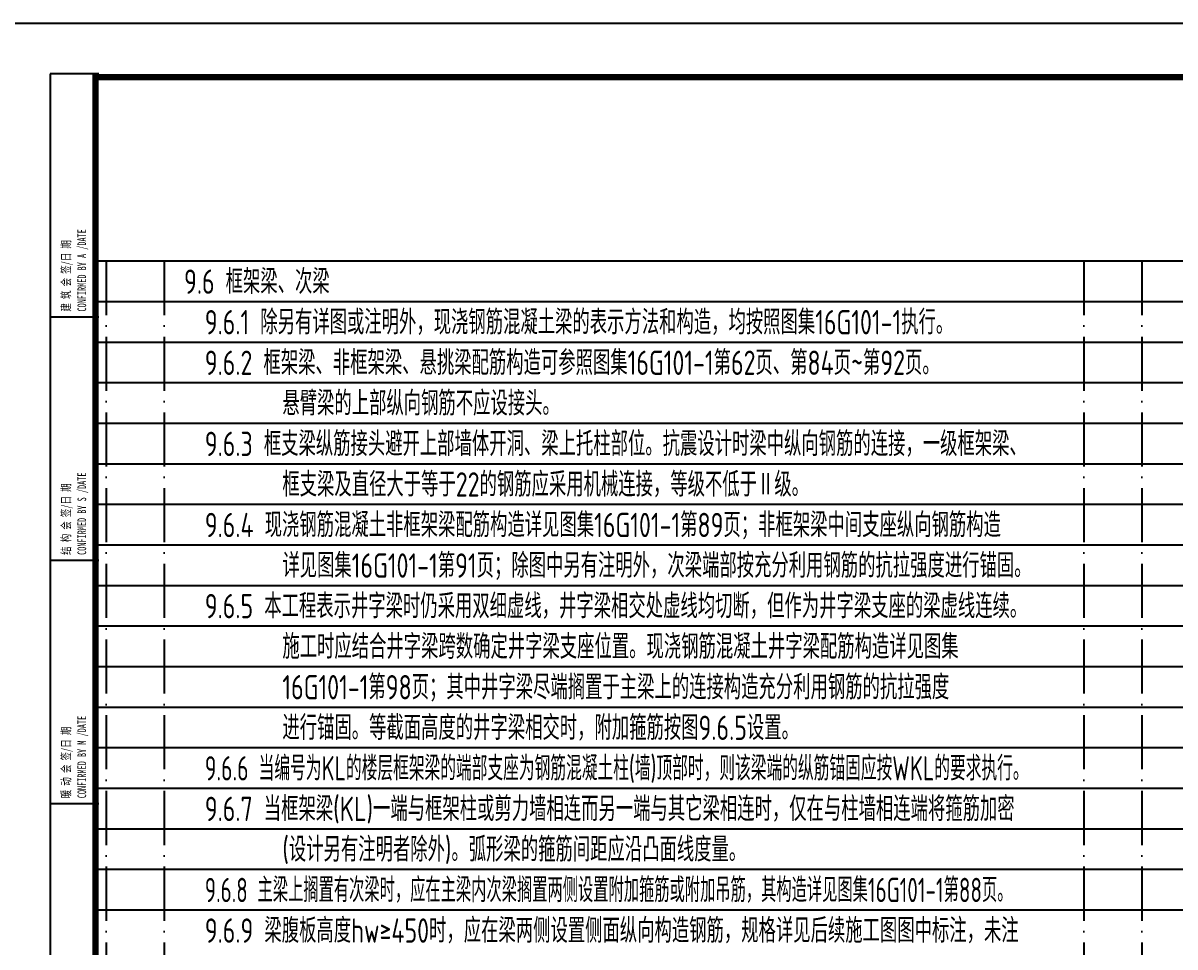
# Model space of a CAD drawing. Extents: x -1058961 to 23600, y -449123 to 2751847.
# Drawn here: x -654302 to -633003, y 29994 to 47080 of the extents above; entities that cross this region are included whole.
import ezdxf

# ---------------------------------------------------------------- set-up
doc = ezdxf.new("R2010")
doc.units = 0
doc.header["$LTSCALE"] = 1000
doc.linetypes.add('D1', pattern=[14, 10, -2, 0, -2])
doc.layers.get('DEFPOINTS').update_dxf_attribs({"linetype": 'CONTINUOUS'})
doc.layers.add('C-SHET-TTLB', color=11, linetype='CONTINUOUS')
doc.layers.add('S-1-TEXT', color=7, linetype='CONTINUOUS', lineweight=18)
doc.styles.add('SHEET-ECADI', font='simhei.ttf', dxfattribs={"width": 0.7})
doc.styles.add('TS', font='tssdeng.shx', dxfattribs={"width": 0.7, "bigfont": 'tssdchn.shx'})

# ---------------------------------------------------------------- blocks, each defined once
blk = doc.blocks.new('2014SHEET-L')
at = {"layer": 'C-SHET-TTLB'}
for p, q in [((0, -45), (-9, -45)), ((0, -90), (-9, -90)), ((0, -135), (-9, -135)), ((0, -180), (-9, -180)), ((0, -225), (-9, -225))]:
    blk.add_line(p, q, dxfattribs=at)
at = {"layer": 'C-SHET-TTLB', "style": 'SHEET-ECADI', "width": 0.7}
for s, p in [('CONFIRMED BY A /DATE', (-2.33, -43.96)), ('建 筑 会 签/日 期', (-5.24, -43.96)), ('CONFIRMED BY S /DATE', (-2.33, -88.96)), ('结 构 会 签/日 期', (-5.24, -88.96)), ('CONFIRMED BY M /DATE', (-2.33, -133.96)), ('暖 动 会 签/日 期', (-5.24, -133.96)), ('CONFIRMED BY E /DATE', (-2.33, -178.96)), ('电 气 会 签/日 期', (-5.24, -178.96)), ('给 排 水 会 签/日 期', (-5.24, -223.96)), ('CONFIRMED BY P /DATE', (-2.33, -223.96))]:
    blk.add_text(s, height=1.6, rotation=90, dxfattribs=at).set_placement(p)
blk = doc.blocks.new('2017_11-sheet-L2', base_point=(18.4, 410))
at = {"layer": 'C-SHET-TTLB'}
blk.add_blockref('2014SHEET-L', (19, 410.6), dxfattribs=at)

msp = doc.modelspace()

# ---------------------------------------------------------------- linework, layer by layer
at = {"layer": 'C-SHET-TTLB'}
for p, q in [((-653802.31, 46140.13), (-653802.31, -11379.87)), ((-652902.31, 46140.13), (-653802.31, 46140.13))]:
    msp.add_line(p, q, dxfattribs=at)
msp.add_lwpolyline([(-549702.31, 47080.13), (-549702.31, -12319.87), (-654802.31, -12319.87), (-654802.31, 47080.13)], close=True, dxfattribs=at)
at = {"layer": 'C-SHET-TTLB', "const_width": 120}
msp.add_lwpolyline([(-652962.31, 46080.13), (-550702.31, 46080.13), (-550702.31, -11319.87), (-652962.31, -11319.87)], close=True, dxfattribs=at)
at = {"layer": 'DEFPOINTS', "color": 252}
for p, q in [((-652962.31, 42680.13), (-557702.31, 42680.13)), ((-652962.31, 41930.13), (-557702.31, 41930.13)), ((-652962.31, 41180.13), (-557702.31, 41180.13)), ((-652962.31, 40430.13), (-557702.31, 40430.13)), ((-652962.31, 39680.13), (-557702.31, 39680.13)), ((-652962.31, 38930.13), (-557702.31, 38930.13)), ((-652962.31, 38180.13), (-557702.31, 38180.13)), ((-652962.31, 37430.13), (-557702.31, 37430.13)), ((-652962.31, 36680.13), (-557702.31, 36680.13)), ((-652962.31, 35930.13), (-557702.31, 35930.13)), ((-652962.31, 35180.13), (-557702.31, 35180.13)), ((-652962.31, 34430.13), (-557702.31, 34430.13)), ((-652962.31, 33680.13), (-557702.31, 33680.13)), ((-652962.31, 32930.13), (-557702.31, 32930.13)), ((-652962.31, 32180.13), (-557702.31, 32180.13)), ((-652962.31, 31430.13), (-557702.31, 31430.13)), ((-652962.31, 30680.13), (-557702.31, 30680.13))]:
    msp.add_line(p, q, dxfattribs=at)
at = {"layer": 'DEFPOINTS', "color": 252, "linetype": 'D1', "ltscale": 0.1}
for p, q in [((-652762.31, 42680.13), (-652762.31, -11319.87)), ((-651690.31, 42680.13), (-651690.31, -11319.87)), ((-634690.31, 42680.13), (-634690.31, -11319.87)), ((-633618.31, 42680.13), (-633618.31, -11319.87))]:
    msp.add_line(p, q, dxfattribs=at)

# ---------------------------------------------------------------- block references
at = {"layer": 'C-SHET-TTLB', "xscale": 100, "yscale": 100, "zscale": 100}
msp.add_blockref('2017_11-sheet-L2', (-652962.31, 46080.13), dxfattribs=at)

# ---------------------------------------------------------------- texts
at = {"layer": 'S-1-TEXT', "style": 'TS'}
for s, width, p in [('9.6 框架梁、次梁', 0.75, (-651325.5, 42072.56)), ('9.6.1 除另有详图或注明外，现浇钢筋混凝土梁的表示方法和构造，均按照图集16G101-1执行。', 0.75, (-650941.26, 41322.56)), ('9.6.2 框架梁、非框架梁、悬挑梁配筋构造可参照图集16G101-1第62页、第84页~第92页。', 0.75, (-650941.26, 40572.56)), ('       悬臂梁的上部纵向钢筋不应设接头。', 0.75, (-650941.26, 39822.56)), ('9.6.3 框支梁纵筋接头避开上部墙体开洞、梁上托柱部位。抗震设计时梁中纵向钢筋的连接，一级框架梁、', 0.75, (-650941.26, 39072.56)), ('       框支梁及直径大于等于22的钢筋应采用机械连接，等级不低于Ⅱ级。', 0.75, (-650941.26, 38322.56)), ('9.6.4 现浇钢筋混凝土非框架梁配筋构造详见图集16G101-1第89页；非框架梁中间支座纵向钢筋构造', 0.75, (-650941.26, 37572.56)), ('       详见图集16G101-1第91页；除图中另有注明外，次梁端部按充分利用钢筋的抗拉强度进行锚固。', 0.75, (-650941.26, 36822.56)), ('9.6.5 本工程表示井字梁时仍采用双细虚线，井字梁相交处虚线均切断，但作为井字梁支座的梁虚线连续。', 0.75, (-650941.26, 36072.56)), ('       施工时应结合井字梁跨数确定井字梁支座位置。现浇钢筋混凝土井字梁配筋构造详见图集', 0.75, (-650941.26, 35322.56)), ('       16G101-1第98页；其中井字梁尽端搁置于主梁上的连接构造充分利用钢筋的抗拉强度', 0.75, (-650941.26, 34572.56)), ('       进行锚固。等截面高度的井字梁相交时，附加箍筋按图9.6.5设置。', 0.75, (-650941.26, 33822.56)), ('9.6.6 当编号为KL的楼层框架梁的端部支座为钢筋混凝土柱(墙)顶部时，则该梁端的纵筋锚固应按WKL的要求执行。', 0.68, (-650941.26, 33072.56)), ('9.6.7 当框架梁(KL)一端与框架柱或剪力墙相连而另一端与其它梁相连时，仅在与柱墙相连端将箍筋加密', 0.75, (-650941.26, 32322.56)), ('       (设计另有注明者除外)。弧形梁的箍筋间距应沿凸面线度量。', 0.75, (-650941.26, 31572.56)), ('9.6.8 主梁上搁置有次梁时，应在主梁内次梁搁置两侧设置附加箍筋或附加吊筋，其构造详见图集16G101-1第88页。', 0.66, (-650941.26, 30822.56)), ('9.6.9 梁腹板高度hw≥450时，应在梁两侧设置侧面纵向构造钢筋，规格详见后续施工图图中标注，未注', 0.75, (-650941.26, 30072.56))]:
    msp.add_text(s, height=450, dxfattribs=dict(at, width=width)).set_placement(p)

doc.saveas('drawing.dxf')
